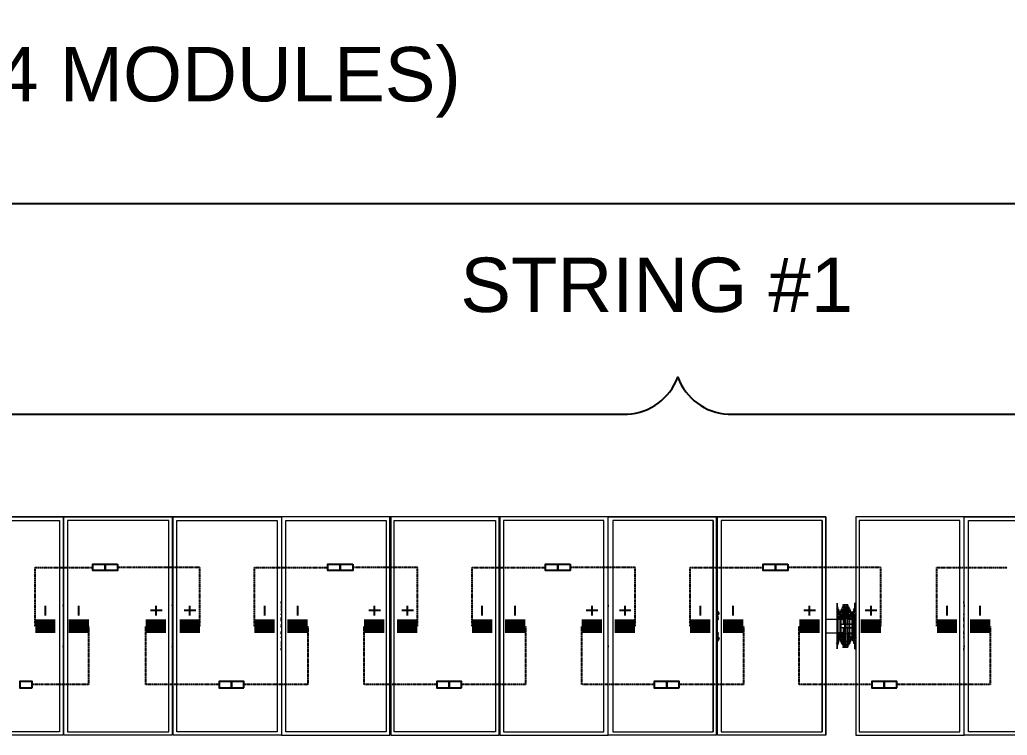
# Model space of a CAD drawing. Header units: feet. Extents: x -13743 to 68376, y -48 to 67763.
# Drawn here: x 3679.5 to 4042.6, y 1080.2 to 1343.3 of the extents above; entities that cross this region are included whole.
import ezdxf

# ---------------------------------------------------------------- set-up
doc = ezdxf.new("R2010")
doc.units = ezdxf.units.FT
doc.header["$MEASUREMENT"] = 0
doc.linetypes.add('HIDDEN', pattern=[0.375, 0.25, -0.125])
for name, color, linetype in [('E-HARN-COMP', 8, 'Continuous'), ('E-TRNK-CABL-NEG', 6, 'HIDDEN'), ('E-TRUNK-CABLE-POS', 6, 'HIDDEN'), ('G-ANNO-TEXT', 1, 'Continuous'), ('Polarity-Text', 7, 'Continuous')]:
    doc.layers.add(name, color=color, linetype=linetype)
doc.styles.add('NEI-A', font='arial.ttf')

# ---------------------------------------------------------------- blocks, each defined once
blk = doc.blocks.new('A$Ccdbb2b2c')
at = {"lineweight": 5}
for points in [[(2.2199, 0.4133), (4.0732, 0.4133)], [(4.1298, 0), (4.1298, 0.4133), (5.9848, 0.4133)], [(4.3365, 0), (4.3365, 0.4133)], [(4.1365, 0.0067), (4.1365, 0.4067)], [(4.3432, 0.0067), (4.3432, 0.4067)], [(3.8682, 0.2517), (3.8698, 0.2517)], [(3.8682, 0.25), (3.8698, 0.25)], [(3.8682, 0.235), (3.8682, 0.2467), (3.8682, 0.2433)], [(4.0748, 0.24), (4.0732, 0.24), (4.0748, 0.24), (4.0748, 0.2433), (4.0748, 0.25), (4.0732, 0.25)], [(4.0732, 0.2433), (4.0748, 0.2433), (4.0732, 0.2433)], [(4.0732, 0.2433), (4.0748, 0.2433), (4.0732, 0.2433)], [(4.0748, 0.2433), (4.0748, 0.2433)], [(4.0898, 0.245), (4.0915, 0.245), (4.0898, 0.245), (4.0915, 0.245), (4.0915, 0.2417), (4.0882, 0.2417), (4.0882, 0.2217), (4.0865, 0.2217), (4.0882, 0.2217), (4.0865, 0.2217), (4.0882, 0.2217), (4.0865, 0.2217), (4.0882, 0.2217), (4.0798, 0.2217), (4.0848, 0.2217), (4.0848, 0.1917), (4.0798, 0.1917), (4.0882, 0.1917), (4.0882, 0.1717), (4.0915, 0.1717), (4.0915, 0.1917), (4.0915, 0.2217), (4.0932, 0.2217), (4.0932, 0.2417), (4.0948, 0.2417), (4.0948, 0.2217)], [(4.0882, 0.2433), (4.0882, 0.235), (4.0882, 0.2433), (4.0882, 0.245), (4.0882, 0.2467), (4.0882, 0.245), (4.0898, 0.245), (4.0882, 0.2467), (4.0898, 0.2467), (4.0882, 0.2467), (4.0882, 0.245), (4.0882, 0.2417), (4.0865, 0.2417)], [(4.0948, 0.24), (4.0932, 0.24), (4.0915, 0.24), (4.0915, 0.2217), (4.0882, 0.2217), (4.0882, 0.1917), (4.0915, 0.1917), (4.0915, 0.2217), (4.0915, 0.2417), (4.0932, 0.2417), (4.0932, 0.245), (4.0948, 0.245), (4.0965, 0.245), (4.0965, 0.2467), (4.0965, 0.245), (4.0948, 0.245), (4.0932, 0.245), (4.0932, 0.2433), (4.0915, 0.2433), (4.0915, 0.24)], [(4.0882, 0.2467), (4.0882, 0.2467)], [(4.0882, 0.245), (4.0882, 0.245)], [(4.0882, 0.245), (4.0882, 0.2433), (4.0898, 0.2433), (4.0915, 0.2433), (4.0898, 0.2433), (4.0915, 0.2433)], [(4.0898, 0.2467), (4.0948, 0.2467), (4.0965, 0.2467)], [(4.0915, 0.245), (4.0898, 0.245), (4.0915, 0.245), (4.0915, 0.2433), (4.0932, 0.2433), (4.0948, 0.2433), (4.0948, 0.2417)], [(4.0982, 0.2467), (4.0965, 0.2467), (4.0948, 0.245), (4.0932, 0.245)], [(4.0948, 0.245), (4.0948, 0.2467)], [(4.0948, 0.2433), (4.0965, 0.2433)], [(4.0948, 0.2433), (4.0965, 0.2433)], [(4.0948, 0.2433), (4.0965, 0.2433)], [(4.0965, 0.2467), (4.0965, 0.2467)], [(4.0965, 0.2433), (4.0965, 0.245)], [(4.0965, 0.235), (4.0965, 0.2433)], [(4.0965, 0.2433), (4.0965, 0.235)], [(4.1082, 0.1733), (4.1098, 0.1733), (4.1082, 0.1733), (4.1082, 0.1717), (4.1065, 0.1717), (4.1082, 0.17), (4.1082, 0.1633), (4.1082, 0.25), (4.1082, 0.2433), (4.1065, 0.2417), (4.1082, 0.2417), (4.1082, 0.24), (4.1098, 0.24), (4.1082, 0.2383), (4.1065, 0.24), (4.1032, 0.23), (4.1032, 0.2283), (4.1048, 0.2283), (4.1032, 0.2283), (4.1032, 0.225), (4.1065, 0.225), (4.1082, 0.2283), (4.1082, 0.225), (4.1065, 0.225), (4.1065, 0.2233), (4.1082, 0.2233), (4.1082, 0.19), (4.1065, 0.19)], [(4.3348, 0.2517), (4.3365, 0.2517)], [(4.3348, 0.25), (4.3365, 0.25)], [(4.3348, 0.235), (4.3365, 0.2467), (4.3365, 0.2433)], [(4.5415, 0.2517), (4.5431, 0.2517)], [(4.5415, 0.25), (4.5431, 0.25)], [(4.5415, 0.235), (4.5415, 0.2467), (4.5415, 0.2433)], [(4.7465, 0.2517), (4.7481, 0.2517)], [(4.7465, 0.25), (4.7481, 0.25)], [(4.7465, 0.235), (4.7481, 0.2467), (4.7481, 0.2433)], [(4.9531, 0.2517), (4.9548, 0.2517)], [(4.9531, 0.25), (4.9548, 0.25)], [(4.9531, 0.235), (4.9548, 0.2467), (4.9548, 0.2433)], [(5.1598, 0.2517), (5.1615, 0.2517)], [(5.1598, 0.25), (5.1615, 0.25)], [(5.1598, 0.235), (5.1598, 0.2467), (5.1598, 0.2433)], [(5.3648, 0.2517), (5.3664, 0.2517)], [(5.3648, 0.25), (5.3664, 0.25)], [(5.3648, 0.235), (5.3664, 0.2467), (5.3664, 0.2433)], [(5.5714, 0.2517), (5.5731, 0.2517)], [(5.5714, 0.25), (5.5731, 0.25)], [(5.5714, 0.235), (5.5731, 0.2467), (5.5731, 0.2433)], [(3.8682, 0.2283), (3.8698, 0.2283)], [(4.0715, 0.2283), (4.0715, 0.2283)], [(4.0732, 0.19), (4.0732, 0.2233), (4.0732, 0.19), (4.0748, 0.19), (4.0748, 0.1917), (4.0748, 0.1883), (4.0782, 0.1883), (4.0782, 0.185), (4.0782, 0.1883), (4.0748, 0.1883), (4.0748, 0.19), (4.0748, 0.1917), (4.0748, 0.1933), (4.0748, 0.22), (4.0732, 0.22), (4.0748, 0.22), (4.0748, 0.2217), (4.0748, 0.2233), (4.0748, 0.2217), (4.0748, 0.2233), (4.0732, 0.2233), (4.0732, 0.225), (4.0732, 0.2233), (4.0748, 0.2233), (4.0765, 0.2233), (4.0782, 0.2233), (4.0782, 0.2217), (4.0782, 0.22), (4.0765, 0.22), (4.0748, 0.22), (4.0748, 0.2217), (4.0765, 0.2217), (4.0782, 0.2217), (4.0765, 0.2217), (4.0782, 0.2217), (4.0765, 0.2217), (4.0782, 0.2217), (4.0765, 0.2217), (4.0782, 0.2217), (4.0765, 0.2217), (4.0765, 0.2233), (4.0782, 0.2217), (4.0782, 0.22), (4.0765, 0.2183), (4.0765, 0.22), (4.0748, 0.22), (4.0748, 0.2217), (4.0748, 0.2233), (4.0748, 0.225), (4.0732, 0.225), (4.0732, 0.2267), (4.0732, 0.225), (4.0748, 0.225), (4.0748, 0.2283), (4.0782, 0.2283), (4.0782, 0.225), (4.0748, 0.225), (4.0748, 0.2283), (4.0782, 0.2283), (4.0798, 0.23), (4.0782, 0.2317), (4.0765, 0.235), (4.0765, 0.2383), (4.0748, 0.24), (4.0732, 0.2383), (4.0782, 0.2283), (4.0798, 0.2283), (4.0798, 0.225), (4.0782, 0.225), (4.0782, 0.2217)], [(4.0798, 0.2217), (4.0782, 0.2217), (4.0782, 0.2233), (4.0765, 0.2233), (4.0748, 0.2233), (4.0748, 0.225), (4.0782, 0.225), (4.0782, 0.2283), (4.0732, 0.2383), (4.0748, 0.2383), (4.0748, 0.24), (4.0798, 0.23), (4.0782, 0.2283), (4.0798, 0.23), (4.0748, 0.24), (4.0732, 0.24), (4.0748, 0.2383)], [(4.0765, 0.2367), (4.0765, 0.24), (4.0748, 0.24), (4.0748, 0.2383), (4.0732, 0.2383), (4.0782, 0.2283), (4.0748, 0.2283), (4.0748, 0.225), (4.0748, 0.2233), (4.0732, 0.2233), (4.0732, 0.19), (4.0748, 0.19), (4.0732, 0.19), (4.0732, 0.1867), (4.0732, 0.1883), (4.0748, 0.1883), (4.0748, 0.185), (4.0782, 0.185), (4.0798, 0.1833), (4.0798, 0.185), (4.0798, 0.1883), (4.0782, 0.1883), (4.0798, 0.1883), (4.0798, 0.225), (4.0798, 0.1883), (4.0782, 0.1883)], [(4.0782, 0.2283), (4.0782, 0.225), (4.0732, 0.225), (4.0732, 0.2283), (4.0732, 0.23), (4.0732, 0.2317)], [(4.0732, 0.23), (4.0732, 0.23)], [(4.0748, 0.2283), (4.0732, 0.2283)], [(4.0782, 0.185), (4.0798, 0.185), (4.0798, 0.1883), (4.0782, 0.1883), (4.0798, 0.1883), (4.0798, 0.225), (4.0782, 0.225), (4.0782, 0.2217), (4.0765, 0.2217), (4.0782, 0.2217), (4.0765, 0.2217), (4.0782, 0.2217), (4.0782, 0.22), (4.0782, 0.1933), (4.0782, 0.1917), (4.0765, 0.19), (4.0765, 0.1917), (4.0748, 0.1917), (4.0748, 0.1933), (4.0765, 0.1933), (4.0765, 0.195), (4.0782, 0.1933), (4.0782, 0.22), (4.0765, 0.22), (4.0748, 0.22), (4.0732, 0.22), (4.0748, 0.22), (4.0748, 0.1933), (4.0732, 0.1933), (4.0748, 0.1933), (4.0748, 0.1917), (4.0748, 0.19), (4.0765, 0.19), (4.0782, 0.19), (4.0782, 0.1917), (4.0782, 0.1933), (4.0782, 0.1917), (4.0798, 0.1917)], [(4.0732, 0.2233), (4.0732, 0.225)], [(4.0748, 0.24), (4.0748, 0.24)], [(4.0748, 0.24), (4.0748, 0.24)], [(4.0782, 0.225), (4.0798, 0.225), (4.0782, 0.225), (4.0782, 0.2217), (4.0765, 0.2217), (4.0782, 0.2217), (4.0782, 0.22), (4.0782, 0.1933), (4.0765, 0.195), (4.0765, 0.1933), (4.0748, 0.1933), (4.0748, 0.1917), (4.0765, 0.1917), (4.0782, 0.1917), (4.0782, 0.1883), (4.0782, 0.1917), (4.0782, 0.1933), (4.0765, 0.1933)], [(4.0765, 0.2383), (4.0765, 0.2367), (4.0765, 0.2383), (4.0782, 0.2383)], [(4.0782, 0.2317), (4.0832, 0.2283), (4.0765, 0.235), (4.0832, 0.2317)], [(4.0782, 0.225), (4.0782, 0.225)], [(4.0798, 0.23), (4.0798, 0.2283)], [(4.0798, 0.225), (4.0798, 0.225)], [(4.0848, 0.2417), (4.0865, 0.2417), (4.0865, 0.2333), (4.0848, 0.2333), (4.0848, 0.24), (4.0832, 0.235), (4.0832, 0.225), (4.0848, 0.225), (4.0865, 0.2233), (4.0848, 0.225), (4.0865, 0.2233), (4.0865, 0.225)], [(4.0832, 0.235), (4.0832, 0.225)], [(4.0848, 0.235), (4.0848, 0.235)], [(4.0848, 0.2317), (4.0848, 0.2333)], [(4.0865, 0.23), (4.0865, 0.2333), (4.0882, 0.2333)], [(4.0882, 0.2283), (4.0865, 0.2283)], [(4.0898, 0.235), (4.0882, 0.235), (4.0882, 0.2133), (4.0882, 0.2117), (4.0882, 0.2367), (4.0898, 0.2367)], [(4.0948, 0.2117), (4.0965, 0.2117), (4.0965, 0.2367), (4.0948, 0.2367)], [(4.0998, 0.2267), (4.0998, 0.225), (4.1015, 0.225), (4.1015, 0.235), (4.0998, 0.24), (4.0998, 0.2333), (4.0965, 0.2333), (4.0965, 0.2417), (4.0998, 0.2417)], [(4.0965, 0.2417), (4.0982, 0.2417)], [(4.0965, 0.21), (4.0982, 0.21), (4.0965, 0.21), (4.0982, 0.21), (4.0965, 0.21), (4.0982, 0.21), (4.0965, 0.21), (4.0965, 0.2117), (4.0965, 0.2133), (4.0965, 0.235), (4.0982, 0.235)], [(4.0965, 0.2333), (4.0982, 0.2333), (4.0982, 0.23)], [(4.0982, 0.2283), (4.0965, 0.2283)], [(4.0982, 0.24), (4.0982, 0.24)], [(4.0982, 0.225), (4.0982, 0.2233), (4.0998, 0.225), (4.0982, 0.2233), (4.0998, 0.225)], [(4.0998, 0.235), (4.0998, 0.235)], [(4.0998, 0.2333), (4.0998, 0.2317)], [(4.1015, 0.235), (4.1015, 0.225), (4.1032, 0.225), (4.1032, 0.2217), (4.1048, 0.2233), (4.1048, 0.2217), (4.1032, 0.2217), (4.1032, 0.22), (4.1048, 0.22), (4.1065, 0.22), (4.1065, 0.2217), (4.1048, 0.2217), (4.1065, 0.2217), (4.1048, 0.2217), (4.1065, 0.2217), (4.1048, 0.2217), (4.1065, 0.2217), (4.1048, 0.2217), (4.1065, 0.2217), (4.1065, 0.2233), (4.1048, 0.2233), (4.1032, 0.2233), (4.1032, 0.2217), (4.1032, 0.22), (4.1032, 0.1933)], [(4.1032, 0.23), (4.1015, 0.2283), (4.1032, 0.2283)], [(4.1015, 0.2283), (4.1015, 0.225), (4.1032, 0.225), (4.1015, 0.225), (4.1015, 0.1883), (4.1015, 0.1783)], [(4.1015, 0.225), (4.1015, 0.225)], [(4.1032, 0.225), (4.1032, 0.225)], [(4.1082, 0.2317), (4.1082, 0.23), (4.1082, 0.2283), (4.1048, 0.2283), (4.1082, 0.2383)], [(4.1082, 0.24), (4.1082, 0.24)], [(4.1082, 0.225), (4.1082, 0.2233)], [(4.1098, 0.23), (4.1098, 0.23)], [(4.1098, 0.2283), (4.1098, 0.2283)], [(4.3315, 0.23), (4.3365, 0.2383)], [(4.3332, 0.2283), (4.3365, 0.2333)], [(4.3382, 0.2233), (4.3365, 0.2233), (4.3365, 0.225), (4.3332, 0.225)], [(4.5415, 0.2283), (4.5431, 0.2283)], [(4.7465, 0.2283), (4.7481, 0.2283)], [(4.9531, 0.2283), (4.9548, 0.2283)], [(5.1598, 0.2283), (5.1615, 0.2283)], [(5.3648, 0.2283), (5.3664, 0.2283)], [(5.5714, 0.2283), (5.5731, 0.2283)], [(3.8682, 0.2217), (3.8698, 0.2217)], [(3.8682, 0.22), (3.8698, 0.22)], [(3.8682, 0.2183), (3.8698, 0.2183)], [(3.8682, 0.2167), (3.8698, 0.2167)], [(3.8682, 0.2083), (3.8698, 0.2083)], [(4.0732, 0.21), (4.0748, 0.21)], [(4.0732, 0.2083), (4.0748, 0.2083)], [(4.0748, 0.2233), (4.0748, 0.2233)], [(4.0748, 0.2233), (4.0748, 0.2233)], [(4.0748, 0.22), (4.0765, 0.22), (4.0782, 0.22), (4.0782, 0.2217), (4.0782, 0.2233), (4.0765, 0.2233), (4.0748, 0.2233), (4.0748, 0.2217), (4.0748, 0.2233)], [(4.0748, 0.2233), (4.0748, 0.2233)], [(4.0748, 0.2217), (4.0748, 0.2217)], [(4.0765, 0.22), (4.0748, 0.22), (4.0748, 0.2217), (4.0765, 0.2217)], [(4.0748, 0.2217), (4.0765, 0.2217)], [(4.0748, 0.2217), (4.0748, 0.22)], [(4.0748, 0.2217), (4.0748, 0.2217)], [(4.0748, 0.2217), (4.0748, 0.2217)], [(4.0748, 0.22), (4.0748, 0.22)], [(4.0748, 0.22), (4.0748, 0.22)], [(4.0748, 0.22), (4.0748, 0.1933)], [(4.0748, 0.22), (4.0748, 0.22)], [(4.0765, 0.2233), (4.0765, 0.2233)], [(4.0765, 0.2233), (4.0765, 0.2233)], [(4.0782, 0.2217), (4.0765, 0.2233), (4.0765, 0.2217)], [(4.0765, 0.2233), (4.0765, 0.2233)], [(4.0765, 0.2233), (4.0765, 0.2233)], [(4.0765, 0.2217), (4.0782, 0.2217)], [(4.0765, 0.2217), (4.0782, 0.2217)], [(4.0765, 0.2217), (4.0782, 0.2217)], [(4.0765, 0.2217), (4.0782, 0.2217)], [(4.0765, 0.2217), (4.0782, 0.2217)], [(4.0765, 0.22), (4.0765, 0.22)], [(4.0765, 0.22), (4.0765, 0.2183), (4.0782, 0.22)], [(4.0765, 0.22), (4.0765, 0.22)], [(4.0765, 0.22), (4.0765, 0.22)], [(4.0782, 0.2233), (4.0782, 0.2233)], [(4.0782, 0.2233), (4.0782, 0.2233)], [(4.0782, 0.2233), (4.0782, 0.2233)], [(4.0782, 0.2217), (4.0782, 0.2217)], [(4.0782, 0.2217), (4.0782, 0.2217)], [(4.0782, 0.2217), (4.0782, 0.2217)], [(4.0782, 0.22), (4.0782, 0.22)], [(4.0782, 0.22), (4.0782, 0.22)], [(4.0782, 0.22), (4.0782, 0.22)], [(4.0882, 0.22), (4.0798, 0.22)], [(4.0882, 0.2117), (4.0882, 0.21), (4.0898, 0.21), (4.0882, 0.21), (4.0898, 0.21), (4.0882, 0.21), (4.0882, 0.2133), (4.0882, 0.21), (4.0798, 0.21)], [(4.0798, 0.205), (4.0798, 0.2083)], [(4.0865, 0.2183), (4.0848, 0.22)], [(4.0865, 0.2233), (4.0882, 0.2233)], [(4.0882, 0.21), (4.0898, 0.21)], [(4.1015, 0.21), (4.0948, 0.21)], [(4.0965, 0.2233), (4.0982, 0.2233)], [(4.1015, 0.22), (4.0965, 0.22)], [(4.0998, 0.22), (4.0982, 0.2183)], [(4.1032, 0.2083), (4.1015, 0.2083), (4.1015, 0.205)], [(4.1032, 0.22), (4.1048, 0.2183), (4.1048, 0.22), (4.1065, 0.22), (4.1065, 0.2217), (4.1048, 0.2217), (4.1065, 0.2217), (4.1065, 0.2233)], [(4.1032, 0.2233), (4.1032, 0.2233)], [(4.1032, 0.2217), (4.1032, 0.2217)], [(4.1032, 0.22), (4.1032, 0.22)], [(4.1048, 0.2233), (4.1048, 0.2233)], [(4.1048, 0.22), (4.1048, 0.22)], [(4.1065, 0.2233), (4.1065, 0.2233)], [(4.1065, 0.2217), (4.1065, 0.2217)], [(4.1065, 0.22), (4.1065, 0.22)], [(4.1065, 0.1933), (4.1065, 0.22)], [(4.1298, 0.22), (4.1082, 0.22)], [(4.1082, 0.21), (4.1098, 0.21)], [(4.1082, 0.2083), (4.1098, 0.2083)], [(4.3332, 0.1917), (4.3348, 0.1917), (4.3348, 0.19), (4.3332, 0.1917), (4.3348, 0.1917), (4.3348, 0.19), (4.3332, 0.1917), (4.3348, 0.19), (4.3348, 0.1917), (4.3365, 0.1917), (4.3365, 0.1933), (4.3348, 0.1933), (4.3365, 0.1933), (4.3348, 0.1933), (4.3365, 0.1933), (4.3365, 0.22), (4.3365, 0.1933), (4.3365, 0.22), (4.3348, 0.22), (4.3365, 0.22), (4.3348, 0.22), (4.3332, 0.22), (4.3348, 0.22), (4.3348, 0.2183), (4.3332, 0.22), (4.3348, 0.22), (4.3365, 0.22), (4.3365, 0.2217), (4.3348, 0.2217), (4.3365, 0.2217), (4.3348, 0.2217), (4.3365, 0.2217), (4.3348, 0.2217), (4.3365, 0.2217), (4.3348, 0.2217), (4.3365, 0.2217), (4.3348, 0.2217), (4.3365, 0.2217), (4.3365, 0.22), (4.3348, 0.22), (4.3348, 0.2183), (4.3332, 0.22), (4.3348, 0.2183), (4.3348, 0.22), (4.3365, 0.22), (4.3365, 0.2217), (4.3348, 0.2217), (4.3348, 0.2233), (4.3332, 0.2217), (4.3348, 0.2233), (4.3348, 0.2217), (4.3332, 0.2217), (4.3348, 0.2233), (4.3348, 0.2217), (4.3332, 0.2217)], [(4.3348, 0.1917), (4.3365, 0.1917), (4.3348, 0.1917), (4.3365, 0.1917), (4.3348, 0.1917), (4.3365, 0.1917), (4.3348, 0.1917), (4.3365, 0.1917), (4.3348, 0.1917), (4.3365, 0.1917), (4.3348, 0.1917), (4.3348, 0.2217), (4.3365, 0.2217), (4.3348, 0.2217), (4.3365, 0.2217), (4.3348, 0.2217), (4.3365, 0.2217), (4.3348, 0.2217), (4.3365, 0.2217), (4.3348, 0.2217), (4.3365, 0.2217), (4.3348, 0.2217), (4.3365, 0.2217), (4.3348, 0.2217), (4.3365, 0.2217), (4.3348, 0.2217), (4.3365, 0.2217), (4.3348, 0.2217), (4.3365, 0.2217), (4.3348, 0.2217), (4.3365, 0.2217), (4.3365, 0.2233), (4.3348, 0.2233), (4.3332, 0.2233)], [(4.3332, 0.22), (4.3348, 0.22), (4.3365, 0.22)], [(4.3348, 0.2233), (4.3348, 0.2233)], [(4.3365, 0.2217), (4.3348, 0.2217)], [(4.3348, 0.22), (4.3348, 0.22)], [(4.3348, 0.2183), (4.3365, 0.2183)], [(4.3365, 0.2167), (4.3348, 0.2167)], [(4.3348, 0.2083), (4.3365, 0.2083)], [(4.3365, 0.2233), (4.3365, 0.2233)], [(4.3365, 0.22), (4.3365, 0.22)], [(4.5415, 0.2217), (4.5431, 0.2217)], [(4.5415, 0.22), (4.5431, 0.22)], [(4.5415, 0.2183), (4.5431, 0.2183)], [(4.5415, 0.2167), (4.5431, 0.2167)], [(4.5415, 0.2083), (4.5431, 0.2083)], [(4.7481, 0.2217), (4.7465, 0.2217)], [(4.7465, 0.22), (4.7481, 0.22)], [(4.7465, 0.2183), (4.7481, 0.2183)], [(4.7481, 0.2167), (4.7465, 0.2167)], [(4.7465, 0.2083), (4.7481, 0.2083)], [(4.9548, 0.2217), (4.9531, 0.2217)], [(4.9531, 0.22), (4.9548, 0.22)], [(4.9531, 0.2183), (4.9548, 0.2183)], [(4.9548, 0.2167), (4.9531, 0.2167)], [(4.9531, 0.2083), (4.9548, 0.2083)], [(5.1598, 0.2217), (5.1615, 0.2217)], [(5.1598, 0.22), (5.1615, 0.22)], [(5.1598, 0.2183), (5.1615, 0.2183)], [(5.1598, 0.2167), (5.1615, 0.2167)], [(5.1598, 0.2083), (5.1615, 0.2083)], [(5.3664, 0.2217), (5.3648, 0.2217)], [(5.3648, 0.22), (5.3664, 0.22)], [(5.3648, 0.2183), (5.3664, 0.2183)], [(5.3664, 0.2167), (5.3648, 0.2167)], [(5.3648, 0.2083), (5.3664, 0.2083)], [(5.5731, 0.2217), (5.5714, 0.2217)], [(5.5714, 0.22), (5.5731, 0.22)], [(5.5714, 0.2183), (5.5731, 0.2183)], [(5.5731, 0.2167), (5.5714, 0.2167)], [(5.5714, 0.2083), (5.5731, 0.2083)], [(3.8682, 0.205), (3.8698, 0.205)], [(3.8682, 0.195), (3.8698, 0.195)], [(3.8682, 0.1933), (3.8698, 0.1933)], [(3.8682, 0.1917), (3.8698, 0.1917)], [(4.0732, 0.205), (4.0748, 0.205)], [(4.0732, 0.2033), (4.0748, 0.2033)], [(4.0732, 0.1933), (4.0748, 0.1933)], [(4.0732, 0.1933), (4.0748, 0.1933)], [(4.0782, 0.1917), (4.0782, 0.19), (4.0765, 0.19), (4.0748, 0.19), (4.0765, 0.19), (4.0782, 0.19), (4.0782, 0.1917), (4.0765, 0.1917), (4.0782, 0.1917), (4.0782, 0.19), (4.0782, 0.1883), (4.0798, 0.1883), (4.0798, 0.185), (4.0782, 0.185), (4.0765, 0.1817), (4.0732, 0.175), (4.0748, 0.175), (4.0748, 0.1733), (4.0798, 0.1833), (4.0782, 0.185), (4.0732, 0.175), (4.0748, 0.175), (4.0748, 0.1733), (4.0798, 0.1833), (4.0798, 0.185), (4.0782, 0.185), (4.0782, 0.1883), (4.0748, 0.1883), (4.0748, 0.185), (4.0732, 0.185), (4.0732, 0.1883), (4.0732, 0.19), (4.0732, 0.1883), (4.0748, 0.1883), (4.0748, 0.185), (4.0782, 0.185), (4.0732, 0.175), (4.0748, 0.175), (4.0748, 0.1733), (4.0798, 0.1833), (4.0782, 0.185), (4.0748, 0.185), (4.0732, 0.185), (4.0732, 0.1833)], [(4.0748, 0.19), (4.0748, 0.1883), (4.0732, 0.1883)], [(4.0782, 0.1933), (4.0765, 0.1933), (4.0748, 0.1933), (4.0765, 0.1933), (4.0748, 0.1933), (4.0748, 0.1917), (4.0748, 0.19), (4.0748, 0.1917)], [(4.0748, 0.1933), (4.0748, 0.1933)], [(4.0748, 0.1933), (4.0748, 0.1933)], [(4.0748, 0.1933), (4.0748, 0.1933)], [(4.0748, 0.1917), (4.0748, 0.1917)], [(4.0748, 0.1917), (4.0748, 0.1917)], [(4.0748, 0.1917), (4.0748, 0.1917)], [(4.0748, 0.19), (4.0748, 0.19)], [(4.0748, 0.19), (4.0748, 0.19)], [(4.0748, 0.19), (4.0748, 0.19)], [(4.0765, 0.1933), (4.0765, 0.1933)], [(4.0765, 0.1933), (4.0765, 0.1933)], [(4.0765, 0.1933), (4.0765, 0.1933)], [(4.0765, 0.1933), (4.0765, 0.1933)], [(4.0765, 0.19), (4.0765, 0.19)], [(4.0765, 0.19), (4.0765, 0.19)], [(4.0765, 0.19), (4.0765, 0.19)], [(4.0782, 0.1933), (4.0782, 0.1933)], [(4.0782, 0.1933), (4.0782, 0.1933)], [(4.0782, 0.1933), (4.0782, 0.1933)], [(4.0782, 0.1917), (4.0782, 0.1917)], [(4.0782, 0.1917), (4.0782, 0.1917)], [(4.0782, 0.1917), (4.0782, 0.1917)], [(4.0782, 0.19), (4.0782, 0.19)], [(4.0782, 0.19), (4.0782, 0.19)], [(4.0782, 0.19), (4.0782, 0.19)], [(4.0782, 0.1883), (4.0782, 0.1883)], [(4.0782, 0.1883), (4.0782, 0.1883)], [(4.0798, 0.2033), (4.0882, 0.2033), (4.0882, 0.2), (4.0882, 0.2033), (4.0898, 0.2033), (4.0882, 0.2033), (4.0898, 0.2033), (4.0882, 0.2033), (4.0898, 0.2033), (4.0882, 0.2033), (4.0882, 0.2017)], [(4.0798, 0.1933), (4.0882, 0.1933)], [(4.0798, 0.1883), (4.0798, 0.1883)], [(4.0798, 0.1883), (4.0798, 0.1883)], [(4.0848, 0.1933), (4.0865, 0.195)], [(4.0865, 0.1883), (4.0865, 0.19), (4.0848, 0.1883), (4.0865, 0.19), (4.0848, 0.1883)], [(4.0865, 0.1917), (4.0882, 0.1917)], [(4.0865, 0.1917), (4.0882, 0.1917)], [(4.0865, 0.1917), (4.0882, 0.1917)], [(4.0865, 0.1917), (4.0882, 0.1917)], [(4.0882, 0.19), (4.0865, 0.19)], [(4.0882, 0.2033), (4.0898, 0.2033)], [(4.0898, 0.1783), (4.0882, 0.1783), (4.0882, 0.2), (4.0882, 0.2017), (4.0882, 0.1767), (4.0898, 0.1767)], [(4.0932, 0.1717), (4.0948, 0.1717), (4.0948, 0.1917)], [(4.0948, 0.2033), (4.1015, 0.2033)], [(4.0948, 0.1767), (4.0965, 0.1767), (4.0965, 0.2017), (4.0948, 0.2017)], [(4.0982, 0.2033), (4.0965, 0.2033), (4.0982, 0.2033), (4.0965, 0.2033), (4.0982, 0.2033), (4.0965, 0.2033), (4.0965, 0.2), (4.0965, 0.2017), (4.0965, 0.2033), (4.0965, 0.2), (4.0965, 0.1783), (4.0982, 0.1783)], [(4.0965, 0.1933), (4.1015, 0.1933)], [(4.0982, 0.19), (4.0965, 0.19)], [(4.0982, 0.195), (4.0998, 0.1933)], [(4.0998, 0.1883), (4.0982, 0.19), (4.0998, 0.1883), (4.0982, 0.19), (4.0982, 0.1883)], [(4.0998, 0.18), (4.0998, 0.1733), (4.1015, 0.1783), (4.1015, 0.1883), (4.0998, 0.1883), (4.0998, 0.1867)], [(4.1098, 0.1733), (4.1082, 0.175), (4.1065, 0.1733), (4.1032, 0.1833), (4.1032, 0.185), (4.1048, 0.185), (4.1032, 0.185), (4.1015, 0.185), (4.1015, 0.1883), (4.1032, 0.1883), (4.1015, 0.1883), (4.1032, 0.1883), (4.1032, 0.1917), (4.1048, 0.1917), (4.1065, 0.1917), (4.1065, 0.19), (4.1065, 0.1883), (4.1032, 0.1883), (4.1032, 0.185)], [(4.1015, 0.1883), (4.1015, 0.1883)], [(4.1032, 0.1933), (4.1032, 0.1917)], [(4.1032, 0.1933), (4.1032, 0.1933)], [(4.1048, 0.1933), (4.1032, 0.1933)], [(4.1032, 0.1917), (4.1032, 0.19)], [(4.1032, 0.1917), (4.1032, 0.1917)], [(4.1032, 0.19), (4.1048, 0.19)], [(4.1032, 0.19), (4.1032, 0.19)], [(4.1032, 0.1883), (4.1032, 0.1883)], [(4.1065, 0.1933), (4.1048, 0.1933)], [(4.1048, 0.1933), (4.1048, 0.1933)], [(4.1048, 0.1917), (4.1065, 0.1917)], [(4.1048, 0.1917), (4.1065, 0.1917)], [(4.1048, 0.1917), (4.1065, 0.1917)], [(4.1048, 0.1917), (4.1065, 0.1917)], [(4.1048, 0.1917), (4.1065, 0.1917)], [(4.1048, 0.1917), (4.1065, 0.1917)], [(4.1048, 0.19), (4.1065, 0.19)], [(4.1048, 0.19), (4.1048, 0.19)], [(4.1065, 0.1933), (4.1065, 0.1933)], [(4.1065, 0.1917), (4.1065, 0.1933)], [(4.1065, 0.1917), (4.1065, 0.1917)], [(4.1065, 0.19), (4.1065, 0.1917)], [(4.1065, 0.19), (4.1065, 0.19)], [(4.1082, 0.205), (4.1098, 0.205)], [(4.1082, 0.2033), (4.1098, 0.2033)], [(4.1082, 0.1933), (4.1298, 0.1933)], [(4.1082, 0.19), (4.1082, 0.1883)], [(4.3348, 0.1933), (4.3348, 0.195), (4.3332, 0.1933)], [(4.3348, 0.1933), (4.3348, 0.195), (4.3332, 0.1933)], [(4.3332, 0.1933), (4.3348, 0.1933)], [(4.3332, 0.1933), (4.3348, 0.1933)], [(4.3348, 0.1933), (4.3332, 0.1933)], [(4.3382, 0.19), (4.3365, 0.19), (4.3365, 0.1883), (4.3332, 0.1883), (4.3365, 0.1883), (4.3365, 0.19), (4.3348, 0.19), (4.3332, 0.19), (4.3348, 0.19), (4.3365, 0.19), (4.3365, 0.1917), (4.3365, 0.19), (4.3365, 0.1883), (4.3332, 0.1883)], [(4.3365, 0.205), (4.3348, 0.205)], [(4.3348, 0.195), (4.3365, 0.195)], [(4.3348, 0.1933), (4.3365, 0.1933), (4.3365, 0.1917), (4.3348, 0.1917)], [(4.3348, 0.1933), (4.3365, 0.1933), (4.3365, 0.1917), (4.3348, 0.1917)], [(4.3348, 0.1933), (4.3348, 0.1933)], [(4.3365, 0.1933), (4.3348, 0.1933)], [(4.3348, 0.1917), (4.3365, 0.1917)], [(4.3348, 0.1917), (4.3365, 0.1917)], [(4.3348, 0.1917), (4.3365, 0.1917)], [(4.3348, 0.1917), (4.3365, 0.1917)], [(4.3348, 0.1917), (4.3365, 0.1917)], [(4.3348, 0.1917), (4.3365, 0.1917)], [(4.3348, 0.1917), (4.3365, 0.1917)], [(4.3348, 0.1917), (4.3365, 0.1917)], [(4.3348, 0.1917), (4.3365, 0.1917)], [(4.3348, 0.1917), (4.3365, 0.1917)], [(4.3348, 0.1917), (4.3365, 0.1917)], [(4.3348, 0.1917), (4.3365, 0.1917)], [(4.3348, 0.19), (4.3365, 0.19), (4.3365, 0.1917)], [(4.3348, 0.19), (4.3348, 0.19)], [(4.3365, 0.1933), (4.3365, 0.1933)], [(4.3365, 0.19), (4.3365, 0.19)], [(4.5415, 0.205), (4.5431, 0.205)], [(4.5415, 0.195), (4.5431, 0.195)], [(4.5415, 0.1933), (4.5431, 0.1933)], [(4.5415, 0.1917), (4.5431, 0.1917)], [(4.7481, 0.205), (4.7465, 0.205)], [(4.7465, 0.195), (4.7481, 0.195)], [(4.7481, 0.1933), (4.7465, 0.1933)], [(4.7465, 0.1917), (4.7481, 0.1917)], [(4.9548, 0.205), (4.9531, 0.205)], [(4.9531, 0.195), (4.9548, 0.195)], [(4.9548, 0.1933), (4.9531, 0.1933)], [(4.9531, 0.1917), (4.9548, 0.1917)], [(5.1598, 0.205), (5.1615, 0.205)], [(5.1598, 0.195), (5.1615, 0.195)], [(5.1598, 0.1933), (5.1615, 0.1933)], [(5.1598, 0.1917), (5.1615, 0.1917)], [(5.3664, 0.205), (5.3648, 0.205)], [(5.3648, 0.195), (5.3664, 0.195)], [(5.3664, 0.1933), (5.3648, 0.1933)], [(5.3648, 0.1917), (5.3664, 0.1917)], [(5.5731, 0.205), (5.5714, 0.205)], [(5.5714, 0.195), (5.5731, 0.195)], [(5.5731, 0.1933), (5.5714, 0.1933)], [(5.5714, 0.1917), (5.5731, 0.1917)], [(3.8682, 0.185), (3.8698, 0.185)], [(3.8682, 0.17), (3.8682, 0.1667), (3.8682, 0.1783)], [(4.0715, 0.185), (4.0715, 0.185)], [(4.0748, 0.1833), (4.0732, 0.1833), (4.0732, 0.185), (4.0732, 0.1833), (4.0732, 0.1817)], [(4.0732, 0.1833), (4.0732, 0.1833)], [(4.0732, 0.1733), (4.0748, 0.1733), (4.0765, 0.1733), (4.0765, 0.1767), (4.0832, 0.1817)], [(4.0748, 0.175), (4.0732, 0.1733), (4.0748, 0.1733), (4.0748, 0.17), (4.0748, 0.1633), (4.0732, 0.1633)], [(4.0732, 0.17), (4.0748, 0.17), (4.0732, 0.17)], [(4.0732, 0.17), (4.0748, 0.17), (4.0732, 0.17)], [(4.0748, 0.1733), (4.0748, 0.1733)], [(4.0748, 0.1733), (4.0748, 0.1733)], [(4.0748, 0.1733), (4.0748, 0.1733)], [(4.0748, 0.17), (4.0748, 0.17)], [(4.0748, 0.17), (4.0748, 0.17)], [(4.0782, 0.1817), (4.0832, 0.185), (4.0765, 0.1783)], [(4.0782, 0.175), (4.0765, 0.175), (4.0765, 0.1767), (4.0765, 0.175)], [(4.0832, 0.1783), (4.0848, 0.1733), (4.0848, 0.18)], [(4.0848, 0.1817), (4.0848, 0.18), (4.0865, 0.18), (4.0865, 0.1833)], [(4.0882, 0.18), (4.0865, 0.18), (4.0865, 0.1717), (4.0848, 0.1717)], [(4.0848, 0.1783), (4.0848, 0.1783)], [(4.0865, 0.185), (4.0882, 0.185)], [(4.0882, 0.17), (4.0882, 0.1783), (4.0882, 0.17), (4.0882, 0.1683), (4.0882, 0.17), (4.0882, 0.1717), (4.0865, 0.1717)], [(4.0882, 0.1683), (4.0882, 0.17), (4.0898, 0.17), (4.0915, 0.17), (4.0898, 0.17), (4.0915, 0.17), (4.0932, 0.17), (4.0915, 0.17), (4.0932, 0.17), (4.0948, 0.17), (4.0932, 0.17)], [(4.0965, 0.1667), (4.0948, 0.1667), (4.0882, 0.1667), (4.0898, 0.1667), (4.0882, 0.1667), (4.0898, 0.1683), (4.0915, 0.1683), (4.0898, 0.1683), (4.0882, 0.1683), (4.0882, 0.1667), (4.0882, 0.1683), (4.0882, 0.1667)], [(4.0882, 0.1683), (4.0882, 0.1683)], [(4.0982, 0.1667), (4.0965, 0.1667), (4.0948, 0.1683), (4.0965, 0.1683), (4.0948, 0.1683), (4.0932, 0.1683), (4.0948, 0.1683), (4.0965, 0.1683), (4.0965, 0.1667), (4.0965, 0.1683), (4.0965, 0.17), (4.0982, 0.17)], [(4.0948, 0.17), (4.0965, 0.17), (4.0948, 0.17), (4.0965, 0.17), (4.0965, 0.1783), (4.0965, 0.17)], [(4.0948, 0.1667), (4.0948, 0.1683)], [(4.0965, 0.185), (4.0982, 0.185)], [(4.0982, 0.1833), (4.0982, 0.18), (4.0965, 0.18), (4.0965, 0.1717), (4.0998, 0.1717)], [(4.0998, 0.1817), (4.0998, 0.18), (4.0965, 0.18)], [(4.0965, 0.1717), (4.0982, 0.1717)], [(4.0982, 0.1733), (4.0982, 0.1733)], [(4.0998, 0.1783), (4.0998, 0.1783)], [(4.1032, 0.1833), (4.1015, 0.185)], [(4.1082, 0.175), (4.1048, 0.185), (4.1082, 0.185), (4.1082, 0.1833), (4.1082, 0.1817)], [(4.1082, 0.1733), (4.1082, 0.1733)], [(4.1082, 0.17), (4.1098, 0.17)], [(4.1098, 0.185), (4.1098, 0.185)], [(4.1098, 0.1833), (4.1098, 0.1833)], [(4.3365, 0.175), (4.3315, 0.1833)], [(4.3365, 0.18), (4.3332, 0.185), (4.3365, 0.185)], [(4.3365, 0.185), (4.3348, 0.185)], [(4.3365, 0.17), (4.3365, 0.1667), (4.3348, 0.1783)], [(4.5415, 0.185), (4.5431, 0.185)], [(4.5415, 0.17), (4.5415, 0.1667), (4.5415, 0.1783)], [(4.7481, 0.185), (4.7465, 0.185)], [(4.7481, 0.17), (4.7481, 0.1667), (4.7465, 0.1783)], [(4.9548, 0.185), (4.9531, 0.185)], [(4.9548, 0.17), (4.9548, 0.1667), (4.9531, 0.1783)], [(5.1598, 0.185), (5.1615, 0.185)], [(5.1598, 0.17), (5.1598, 0.1667), (5.1598, 0.1783)], [(5.3664, 0.185), (5.3648, 0.185)], [(5.3664, 0.17), (5.3664, 0.1667), (5.3648, 0.1783)], [(5.5731, 0.185), (5.5714, 0.185)], [(5.5731, 0.17), (5.5731, 0.1667), (5.5714, 0.1783)], [(3.8682, 0.1667), (3.8682, 0.1667)], [(3.8682, 0.1633), (3.8698, 0.1633)], [(3.8682, 0.1617), (3.8698, 0.1617)], [(4.0882, 0.1667), (4.0882, 0.1667)], [(4.0965, 0.1667), (4.0965, 0.1667)], [(4.3348, 0.1633), (4.3365, 0.1633)], [(4.3348, 0.1617), (4.3365, 0.1617)], [(4.3365, 0.1667), (4.3365, 0.1667)], [(4.5415, 0.1667), (4.5415, 0.1667)], [(4.5415, 0.1633), (4.5431, 0.1633)], [(4.5415, 0.1617), (4.5431, 0.1617)], [(4.7465, 0.1633), (4.7481, 0.1633)], [(4.7465, 0.1617), (4.7481, 0.1617)], [(4.7481, 0.1667), (4.7481, 0.1667)], [(4.9531, 0.1633), (4.9548, 0.1633)], [(4.9531, 0.1617), (4.9548, 0.1617)], [(4.9548, 0.1667), (4.9548, 0.1667)], [(5.1598, 0.1667), (5.1598, 0.1667)], [(5.1598, 0.1633), (5.1615, 0.1633)], [(5.1598, 0.1617), (5.1615, 0.1617)], [(5.3648, 0.1633), (5.3664, 0.1633)], [(5.3648, 0.1617), (5.3664, 0.1617)], [(5.3664, 0.1667), (5.3664, 0.1667)], [(5.5714, 0.1633), (5.5731, 0.1633)], [(5.5714, 0.1617), (5.5731, 0.1617)], [(5.5731, 0.1667), (5.5731, 0.1667)]]:
    blk.add_lwpolyline(points, dxfattribs=at)
for points in [[(3.8682, 0.4133), (3.6632, 0.4133), (3.6632, 0), (3.8682, 0)], [(3.8682, 0), (3.8682, 0.4133), (4.0732, 0.4133), (4.0732, 0)], [(4.1298, 0.4133), (4.1298, 0), (4.3348, 0), (4.3348, 0.4133)], [(4.1298, 0), (4.1298, 0.4133)], [(4.3365, 0.4133), (4.3365, 0), (4.5415, 0), (4.5415, 0.4133)], [(4.3365, 0), (4.3365, 0.4133)], [(4.7465, 0.4133), (4.7465, 0), (4.5415, 0), (4.5415, 0.4133)], [(4.7481, 0.4133), (4.9531, 0.4133), (4.9531, 0), (4.7481, 0)], [(4.9548, 0.4133), (5.1598, 0.4133), (5.1598, 0), (4.9548, 0)], [(5.1598, 0), (5.3648, 0), (5.3648, 0.4133), (5.1598, 0.4133)], [(5.3664, 0.4133), (5.3664, 0), (5.5714, 0), (5.5714, 0.4133)], [(5.7781, 0.4133), (5.5731, 0.4133), (5.5731, 0), (5.7781, 0)], [(3.6699, 0.0067), (3.8598, 0.0067), (3.8598, 0.4067), (3.6699, 0.4067)], [(3.8765, 0.0067), (3.8765, 0.4067), (4.0665, 0.4067), (4.0665, 0.0067)], [(4.3282, 0.4067), (4.3282, 0.0067), (4.1365, 0.0067), (4.1365, 0.4067)], [(4.1365, 0.0067), (4.1365, 0.4067)], [(4.5331, 0.4067), (4.5331, 0.0067), (4.3432, 0.0067), (4.3432, 0.4067)], [(4.3432, 0.0067), (4.3432, 0.4067)], [(4.5498, 0.4067), (4.7398, 0.4067), (4.7398, 0.0067), (4.5498, 0.0067)], [(4.7548, 0.4067), (4.7548, 0.0067), (4.9465, 0.0067), (4.9465, 0.4067)], [(4.9615, 0.4067), (4.9615, 0.0067), (5.1515, 0.0067), (5.1515, 0.4067)], [(5.1681, 0.0067), (5.3581, 0.0067), (5.3581, 0.4067), (5.1681, 0.4067)], [(5.5648, 0.4067), (5.5648, 0.0067), (5.3731, 0.0067), (5.3731, 0.4067)], [(5.5798, 0.0067), (5.7714, 0.0067), (5.7714, 0.4067), (5.5798, 0.4067)], [(4.0732, 0.24), (4.0748, 0.24), (4.0748, 0.2417), (4.0748, 0.2433), (4.0748, 0.25), (4.0732, 0.25), (4.0748, 0.25), (4.0748, 0.2433), (4.0748, 0.2417), (4.0748, 0.24)], [(4.0732, 0.2433), (4.0748, 0.2433)], [(4.0948, 0.2433), (4.0932, 0.2433), (4.0915, 0.2433), (4.0932, 0.2433)], [(4.0965, 0.2433), (4.0965, 0.245), (4.0965, 0.2433), (4.0982, 0.2433)], [(4.1098, 0.2433), (4.1082, 0.2433)], [(4.0748, 0.2283), (4.0732, 0.2283), (4.0732, 0.23), (4.0732, 0.2283)], [(4.0782, 0.2283), (4.0798, 0.2283), (4.0798, 0.225), (4.0782, 0.225), (4.0798, 0.225), (4.0798, 0.23), (4.0798, 0.2283)], [(4.0832, 0.2267), (4.0832, 0.225), (4.0798, 0.2267), (4.0798, 0.2283)], [(4.0848, 0.23), (4.0848, 0.2233), (4.0865, 0.2233), (4.0865, 0.2283), (4.0848, 0.2283)], [(4.0998, 0.225), (4.0982, 0.2233), (4.0982, 0.2283), (4.0998, 0.23)], [(4.3365, 0.2283), (4.3332, 0.2283), (4.3365, 0.2333), (4.3332, 0.2283), (4.3365, 0.2283), (4.3332, 0.2283), (4.3315, 0.23), (4.3365, 0.2383), (4.3315, 0.23), (4.3332, 0.2283), (4.3348, 0.2283), (4.3332, 0.2283), (4.3348, 0.2283)], [(4.3365, 0.2233), (4.3365, 0.225), (4.3332, 0.225), (4.3365, 0.225), (4.3365, 0.2233), (4.3382, 0.2233)], [(4.0748, 0.21), (4.0732, 0.21)], [(4.0748, 0.2083), (4.0732, 0.2083)], [(4.0765, 0.2233), (4.0748, 0.2217), (4.0765, 0.22), (4.0782, 0.2217)], [(4.0765, 0.2233), (4.0748, 0.2217), (4.0765, 0.22), (4.0782, 0.2217)], [(4.0765, 0.2233), (4.0748, 0.2217), (4.0765, 0.22), (4.0782, 0.2217)], [(4.0748, 0.2217), (4.0782, 0.2217), (4.0782, 0.22), (4.0765, 0.22), (4.0765, 0.2183), (4.0782, 0.22), (4.0782, 0.2217), (4.0765, 0.2217), (4.0748, 0.2217), (4.0765, 0.22), (4.0748, 0.22)], [(4.0782, 0.2217), (4.0765, 0.2217)], [(4.0798, 0.22), (4.0882, 0.22)], [(4.0798, 0.21), (4.0882, 0.21)], [(4.0798, 0.2083), (4.0798, 0.205)], [(4.0898, 0.21), (4.0882, 0.21)], [(4.0932, 0.1917), (4.0932, 0.2217), (4.0948, 0.2217), (4.0948, 0.1917)], [(4.0965, 0.2217), (4.0982, 0.2217), (4.0998, 0.2217), (4.1015, 0.2217)], [(4.0965, 0.2133), (4.0965, 0.21)], [(4.0998, 0.2217), (4.0982, 0.2217)], [(4.1048, 0.2233), (4.1032, 0.2217), (4.1048, 0.22), (4.1065, 0.2217)], [(4.3365, 0.22), (4.3365, 0.2217), (4.3348, 0.2233), (4.3332, 0.2217)], [(4.3365, 0.22), (4.3365, 0.2217), (4.3348, 0.2233), (4.3332, 0.2217)], [(4.3365, 0.2217), (4.3365, 0.2233), (4.3332, 0.2217), (4.3348, 0.22)], [(4.3365, 0.2217), (4.3365, 0.2233), (4.3348, 0.2233), (4.3365, 0.2233)], [(4.0748, 0.205), (4.0732, 0.205)], [(4.0748, 0.2033), (4.0732, 0.2033)], [(4.0765, 0.1933), (4.0748, 0.1917), (4.0765, 0.19), (4.0782, 0.1917)], [(4.0765, 0.1933), (4.0748, 0.1933), (4.0748, 0.1917), (4.0765, 0.1917), (4.0782, 0.1917), (4.0765, 0.1917), (4.0782, 0.1917), (4.0765, 0.1917), (4.0782, 0.1917), (4.0765, 0.1917), (4.0782, 0.1917), (4.0765, 0.1917), (4.0782, 0.1917), (4.0765, 0.1917), (4.0782, 0.1917), (4.0765, 0.1917), (4.0782, 0.1917), (4.0765, 0.1917), (4.0782, 0.1917), (4.0765, 0.1917), (4.0782, 0.1917), (4.0765, 0.1917), (4.0782, 0.1917), (4.0765, 0.1917), (4.0765, 0.19), (4.0782, 0.1917), (4.0782, 0.1933)], [(4.0765, 0.1933), (4.0748, 0.1917), (4.0765, 0.19), (4.0782, 0.1917)], [(4.0765, 0.1933), (4.0748, 0.1917), (4.0765, 0.19), (4.0782, 0.1917)], [(4.0782, 0.1917), (4.0782, 0.1933), (4.0765, 0.1933), (4.0782, 0.1933), (4.0782, 0.1917), (4.0765, 0.1917)], [(4.0882, 0.2033), (4.0798, 0.2033)], [(4.0882, 0.1933), (4.0798, 0.1933)], [(4.0798, 0.1833), (4.0832, 0.1867), (4.0832, 0.1883), (4.0832, 0.1783), (4.0832, 0.1883), (4.0798, 0.1867), (4.0798, 0.185)], [(4.0848, 0.1883), (4.0848, 0.19), (4.0865, 0.19), (4.0865, 0.185), (4.0848, 0.185), (4.0848, 0.1833)], [(4.0882, 0.1917), (4.0865, 0.1917)], [(4.0948, 0.1717), (4.0948, 0.17), (4.0932, 0.17), (4.0915, 0.17), (4.0915, 0.1717), (4.0915, 0.1683), (4.0898, 0.1683), (4.0915, 0.1683), (4.0932, 0.1683), (4.0948, 0.1683), (4.0932, 0.1683), (4.0932, 0.1717), (4.0915, 0.1717), (4.0915, 0.1917), (4.0932, 0.1917), (4.0932, 0.1717)], [(4.0982, 0.2033), (4.0965, 0.2033)], [(4.0982, 0.1917), (4.0998, 0.1917), (4.1015, 0.1917), (4.0965, 0.1917)], [(4.0998, 0.1833), (4.0998, 0.1883), (4.0982, 0.19), (4.0965, 0.185), (4.0982, 0.185)], [(4.0998, 0.1917), (4.0982, 0.1917)], [(4.1032, 0.1917), (4.1032, 0.1933), (4.1048, 0.195), (4.1048, 0.1933), (4.1065, 0.1933), (4.1065, 0.1917), (4.1048, 0.1917), (4.1048, 0.19)], [(4.1048, 0.1933), (4.1032, 0.1917), (4.1048, 0.19), (4.1065, 0.1917)], [(4.1065, 0.1917), (4.1048, 0.1917)], [(4.1082, 0.185), (4.1065, 0.1883), (4.1082, 0.1883)], [(4.3348, 0.1933), (4.3332, 0.1933), (4.3348, 0.195)], [(4.3365, 0.19), (4.3365, 0.1917), (4.3348, 0.1933), (4.3332, 0.1917)], [(4.3365, 0.19), (4.3365, 0.1917), (4.3348, 0.1933), (4.3332, 0.1917)], [(4.3365, 0.1917), (4.3365, 0.1933), (4.3332, 0.1917), (4.3348, 0.19)], [(4.3365, 0.1917), (4.3348, 0.1917)], [(4.3365, 0.1917), (4.3348, 0.1917)], [(4.3365, 0.1917), (4.3348, 0.1917), (4.3365, 0.1917), (4.3382, 0.1917)], [(4.0732, 0.1733), (4.0748, 0.1733), (4.0748, 0.1717), (4.0748, 0.17), (4.0748, 0.1633), (4.0732, 0.1633), (4.0748, 0.1633), (4.0748, 0.17), (4.0732, 0.17), (4.0748, 0.17), (4.0748, 0.1717), (4.0748, 0.1733)], [(4.0965, 0.1683), (4.0965, 0.17)], [(4.3332, 0.185), (4.3315, 0.1833), (4.3365, 0.175), (4.3315, 0.1833)], [(4.3365, 0.18), (4.3332, 0.185), (4.3365, 0.185), (4.3332, 0.185)], [(4.3348, 0.185), (4.3332, 0.185)]]:
    blk.add_lwpolyline(points, close=True, dxfattribs=at)

msp = doc.modelspace()

# ---------------------------------------------------------------- linework, layer by layer
at = {"layer": 'E-HARN-COMP'}
for points in [[(3710.92, 1143.04), (3710.92, 1140.71), (3706.36, 1140.71), (3706.36, 1143.04)], [(3715.49, 1143.04), (3715.49, 1140.71), (3710.92, 1140.71), (3710.92, 1143.04)], [(3797.36, 1143.04), (3797.36, 1140.71), (3792.8, 1140.71), (3792.8, 1143.04)], [(3801.93, 1143.04), (3801.93, 1140.71), (3797.36, 1140.71), (3797.36, 1143.04)], [(3877.36, 1143.04), (3877.36, 1140.71), (3872.8, 1140.71), (3872.8, 1143.04)], [(3881.93, 1143.04), (3881.93, 1140.71), (3877.36, 1140.71), (3877.36, 1143.04)], [(3957.36, 1143.04), (3957.36, 1140.71), (3952.8, 1140.71), (3952.8, 1143.04)], [(3961.93, 1143.04), (3961.93, 1140.71), (3957.36, 1140.71), (3957.36, 1143.04)], [(3684.06, 1097.64), (3684.06, 1099.97), (3679.5, 1099.97), (3679.5, 1097.64)], [(3757.37, 1097.64), (3757.37, 1099.97), (3752.8, 1099.97), (3752.8, 1097.64)], [(3761.93, 1097.64), (3761.93, 1099.97), (3757.37, 1099.97), (3757.37, 1097.64)], [(3837.37, 1097.64), (3837.37, 1099.97), (3832.8, 1099.97), (3832.8, 1097.64)], [(3841.93, 1097.64), (3841.93, 1099.97), (3837.37, 1099.97), (3837.37, 1097.64)], [(3917.37, 1097.64), (3917.37, 1099.97), (3912.8, 1099.97), (3912.8, 1097.64)], [(3921.93, 1097.64), (3921.93, 1099.97), (3917.37, 1099.97), (3917.37, 1097.64)], [(3997.37, 1097.64), (3997.37, 1099.97), (3992.8, 1099.97), (3992.8, 1097.64)], [(4001.93, 1097.64), (4001.93, 1099.97), (3997.37, 1099.97), (3997.37, 1097.64)]]:
    msp.add_lwpolyline(points, close=True, dxfattribs=at)
at = {"layer": 'E-HARN-COMP', "const_width": 5}
for points in [[(3685.18, 1120.34), (3692.64, 1120.34)], [(3704.92, 1120.34), (3697.47, 1120.34)], [(3725.84, 1120.34), (3733.3, 1120.34)], [(3745.72, 1120.34), (3738.27, 1120.34)], [(3765.81, 1120.34), (3773.26, 1120.34)], [(3785.4, 1120.34), (3777.94, 1120.34)], [(3806.12, 1120.34), (3813.58, 1120.34)], [(3825.72, 1120.34), (3818.27, 1120.34)], [(3845.81, 1120.34), (3853.26, 1120.34)], [(3865.4, 1120.34), (3857.94, 1120.34)], [(3886.12, 1120.34), (3893.58, 1120.34)], [(3905.72, 1120.34), (3898.27, 1120.34)], [(3925.97, 1120.34), (3933.42, 1120.34)], [(3945.56, 1120.34), (3938.1, 1120.34)], [(3966.12, 1120.34), (3973.58, 1120.34)], [(3996.15, 1120.34), (3988.7, 1120.34)], [(4016.72, 1120.34), (4024.17, 1120.34)], [(4036.31, 1120.34), (4028.85, 1120.34)]]:
    msp.add_lwpolyline(points, dxfattribs=at)
at = {"layer": 'E-TRNK-CABL-NEG', "ltscale": 0.1}
for points in [[(3685.18, 1120.34), (3685.18, 1141.88), (3706.21, 1141.88)], [(3765.81, 1120.34), (3765.81, 1141.88), (3792.8, 1141.88)], [(3845.81, 1120.34), (3845.81, 1141.88), (3872.8, 1141.88)], [(3925.97, 1120.34), (3925.97, 1141.88), (3952.8, 1141.88)], [(4016.72, 1120.34), (4016.72, 1141.88), (4042.59, 1141.88)], [(3704.77, 1120.34), (3704.77, 1098.81), (3684.06, 1098.81)], [(3785.4, 1120.34), (3785.4, 1098.81), (3761.93, 1098.81)], [(3865.4, 1120.34), (3865.4, 1098.81), (3841.93, 1098.81)], [(3945.56, 1120.34), (3945.56, 1098.81), (3921.93, 1098.81)], [(4036.31, 1120.34), (4036.31, 1098.81), (4001.93, 1098.81)]]:
    msp.add_lwpolyline(points, dxfattribs=at)
at = {"layer": 'E-TRUNK-CABLE-POS', "ltscale": 0.1}
for points in [[(3745.72, 1120.34), (3745.72, 1141.88), (3715.49, 1141.88)], [(3825.72, 1120.34), (3825.72, 1141.88), (3801.78, 1141.88)], [(3905.72, 1120.34), (3905.72, 1141.88), (3881.78, 1141.88)], [(3996.15, 1120.34), (3996.15, 1141.88), (3961.78, 1141.88)], [(3752.8, 1098.81), (3725.84, 1098.81), (3725.84, 1120.34)], [(3832.95, 1098.81), (3806.12, 1098.81), (3806.12, 1120.34)], [(3912.95, 1098.81), (3886.12, 1098.81), (3886.12, 1120.34)], [(3992.95, 1098.81), (3966.12, 1098.81), (3966.12, 1120.34)]]:
    msp.add_lwpolyline(points, dxfattribs=at)
at = {"layer": 'G-ANNO-TEXT', "flags": 128}
for points in [[(2203.1, 1262.04, -0.463783), (2215.87, 1275.69), (3424.42, 1275.69, 0.298343), (3442.93, 1289.34, 0.298343), (3461.44, 1275.69), (4751.62, 1275.69, -0.4246), (4771.16, 1262.04)], [(3484.34, 1184.57, -0.298343), (3502.85, 1198.22), (3902.92, 1198.22, 0.298343), (3921.43, 1211.87, 0.298343), (3939.94, 1198.22), (4574.42, 1198.22, -0.298343), (4592.93, 1184.57)]]:
    msp.add_lwpolyline(points, format="xyb", dxfattribs=at)
at = {"layer": 'Polarity-Text'}
for p, q in [((3688.83, 1127.81), (3688.83, 1124.19)), ((3701.12, 1127.81), (3701.12, 1124.19)), ((3731.81, 1126), (3727.53, 1126)), ((3729.53, 1127.81), (3729.53, 1124.19)), ((3744.23, 1126), (3739.96, 1126)), ((3741.96, 1127.81), (3741.96, 1124.19)), ((3769.46, 1127.81), (3769.46, 1124.19)), ((3781.59, 1127.81), (3781.59, 1124.19)), ((3812.09, 1126), (3807.82, 1126)), ((3809.81, 1127.81), (3809.81, 1124.19)), ((3824.23, 1126), (3819.96, 1126)), ((3821.96, 1127.81), (3821.96, 1124.19)), ((3849.46, 1127.81), (3849.46, 1124.19)), ((3861.59, 1127.81), (3861.59, 1124.19)), ((3892.09, 1126), (3887.82, 1126)), ((3889.81, 1127.81), (3889.81, 1124.19)), ((3904.23, 1126), (3899.96, 1126)), ((3901.96, 1127.81), (3901.96, 1124.19)), ((3929.62, 1127.81), (3929.62, 1124.19)), ((3941.75, 1127.81), (3941.75, 1124.19)), ((3972.09, 1126), (3967.82, 1126)), ((3969.81, 1127.81), (3969.81, 1124.19)), ((3994.66, 1126), (3990.39, 1126)), ((3992.39, 1127.81), (3992.39, 1124.19)), ((4020.37, 1127.81), (4020.37, 1124.19)), ((4032.5, 1127.81), (4032.5, 1124.19))]:
    msp.add_line(p, q, dxfattribs=at)

# ---------------------------------------------------------------- block references
at = {"xscale": -194.318304, "yscale": 194.318304, "zscale": 194.318304}
msp.add_blockref('A$Ccdbb2b2c', (4778.39, 1080.18), dxfattribs=at)

# ---------------------------------------------------------------- texts
at = {"layer": 'G-ANNO-TEXT', "insert": (3841.65, 1333.3), "char_height": 20, "width": 845.316, "attachment_point": 3, "style": 'NEI-A', "bg_fill": 3, "box_fill_scale": 1.5, "bg_fill_color": 256, "bg_fill_transparency": 0}
msp.add_mtext('NEXTRACKER (400W) - SHORT TRACKER  (54 MODULES)', dxfattribs=at)

# ---------------------------------------------------------------- next in the draw order: texts
at = {"layer": 'G-ANNO-TEXT', "insert": (3985.87, 1255.83), "char_height": 20, "width": 139.4633, "attachment_point": 3, "style": 'NEI-A', "bg_fill": 3, "box_fill_scale": 1.5, "bg_fill_color": 256, "bg_fill_transparency": 0}
msp.add_mtext('STRING #1', dxfattribs=at)

doc.saveas('drawing.dxf')
